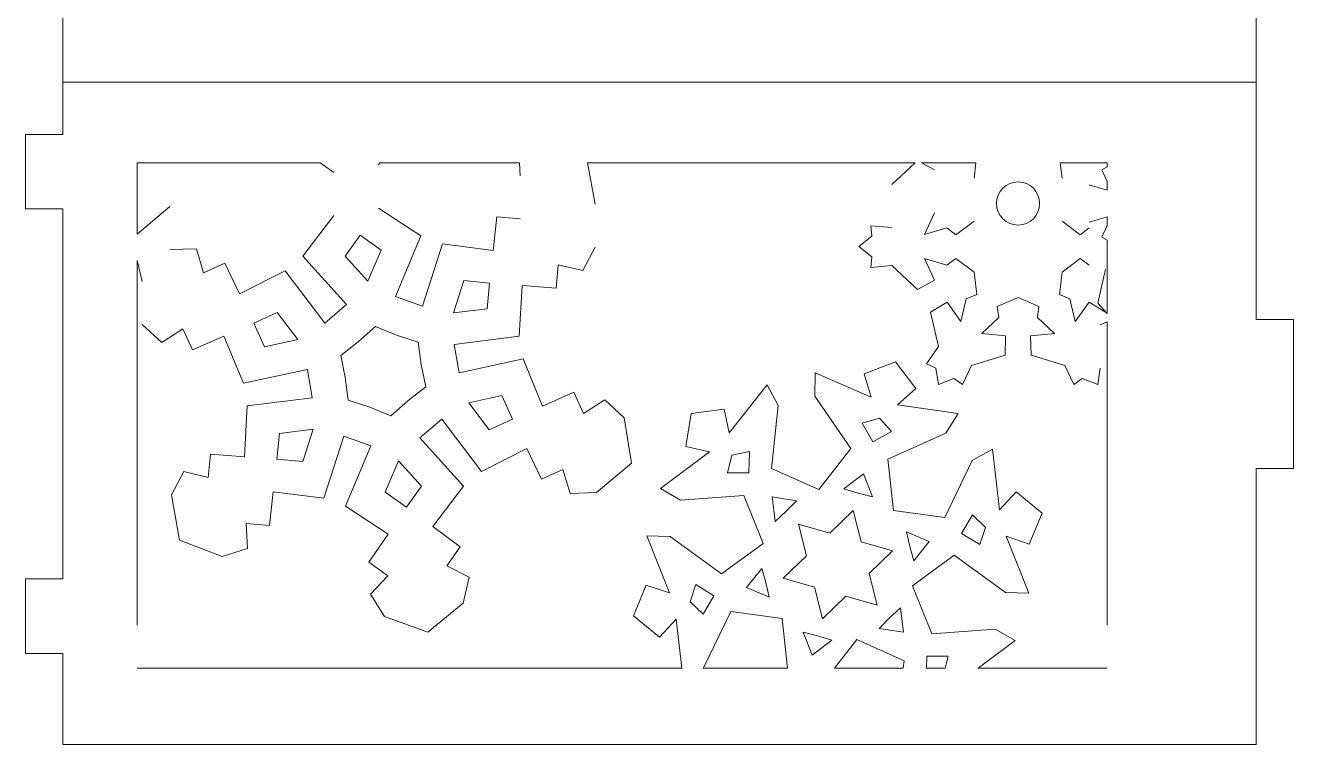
# Model space of a CAD drawing. Header units: centimetres. Extents: x -23 to 23, y -30.7 to 30.7.
# Drawn here: x -0.02 to 20.38, y -30.65 to -19.08 of the extents above; entities that cross this region are included whole.
import ezdxf

# ---------------------------------------------------------------- set-up
doc = ezdxf.new("R2010")
doc.units = ezdxf.units.CM
doc.header["$MEASUREMENT"] = 0
doc.layers.add('layer 1', color=7, linetype='Continuous')

msp = doc.modelspace()

# ---------------------------------------------------------------- linework, layer by layer
at = {"layer": 'layer 1', "color": 1, "lineweight": 9}
for points in [[(19.77875, -23.81269), (19.77875, -23.81269), (19.77875, -15.55565), (19.77875, -15.55565)], [(0.58044, -20.83695), (0.58044, -20.83695), (0.58044, -18.53139), (0.58044, -18.53139)], [(19.77875, -19.99799), (19.77875, -19.99799), (0.58044, -19.99799), (0.58044, -19.99799)], [(-0.01952, -20.83695), (-0.01952, -20.83695), (-0.01952, -22.03686), (-0.01952, -22.03686)], [(-0.01952, -20.83695), (-0.01952, -20.83695), (0.58044, -20.83695), (0.58044, -20.83695)], [(1.78033, -22.44097), (1.78033, -22.44097), (1.78033, -21.29293), (1.78033, -21.29293)], [(1.78033, -21.29293), (1.78033, -21.29293), (4.72412, -21.29293), (4.72412, -21.29293)], [(4.72411, -21.29293), (4.72411, -21.29293), (4.93972, -21.4506), (4.93972, -21.4506)], [(5.68198, -21.29293), (5.68198, -21.29293), (5.65779, -21.32817), (5.65779, -21.32817)], [(5.68198, -21.29293), (5.68198, -21.29293), (7.92721, -21.29293), (7.92721, -21.29293)], [(7.92721, -21.29293), (7.92721, -21.29293), (7.93747, -21.50205), (7.93747, -21.50205)], [(9.02391, -21.29293), (9.02391, -21.29293), (14.29071, -21.29293), (14.29071, -21.29293)], [(9.02391, -21.29293), (9.02391, -21.29293), (9.14311, -21.95923), (9.14311, -21.95923)], [(13.91714, -21.64223), (13.91714, -21.64223), (14.29072, -21.29293), (14.29072, -21.29293)], [(14.39593, -21.29293), (14.39593, -21.29293), (15.2679, -21.29293), (15.2679, -21.29293)], [(14.39593, -21.29293), (14.39593, -21.29293), (14.60269, -21.4057), (14.60269, -21.4057)], [(15.26791, -21.29293), (15.26791, -21.29293), (15.2383, -21.53925), (15.2383, -21.53925)], [(16.62621, -21.29293), (16.62621, -21.29293), (17.37895, -21.29293), (17.37895, -21.29293)], [(16.62621, -21.29293), (16.62621, -21.29293), (16.65583, -21.53925), (16.65583, -21.53925)], [(17.29141, -21.4057), (17.29141, -21.4057), (17.37895, -21.59537), (17.37895, -21.59537)], [(17.37897, -21.35795), (17.37897, -21.35795), (17.29143, -21.4057), (17.29143, -21.4057)], [(17.37897, -21.35795), (17.37897, -21.35795), (17.37897, -21.29293), (17.37897, -21.29293)], [(17.37897, -21.73311), (17.37897, -21.73311), (17.37897, -21.59537), (17.37897, -21.59537)], [(17.09197, -21.64709), (17.09197, -21.64709), (17.37895, -21.73311), (17.37895, -21.73311)], [(1.78033, -22.44097), (1.78033, -22.44097), (2.30628, -21.99742), (2.30628, -21.99742)], [(5.65779, -22.02158), (5.65779, -22.02158), (6.34359, -22.47124), (6.34359, -22.47124)], [(-0.01952, -22.03686), (-0.01952, -22.03686), (0.58044, -22.03686), (0.58044, -22.03686)], [(0.58044, -27.98834), (0.58044, -27.98834), (0.58044, -22.03686), (0.58044, -22.03686)], [(4.93972, -22.14403), (4.93972, -22.14403), (4.44169, -22.79555), (4.44169, -22.79555)], [(7.56293, -22.16059), (7.56293, -22.16059), (7.50396, -22.70536), (7.50396, -22.70536)], [(7.93747, -22.19548), (7.93747, -22.19548), (7.56293, -22.16059), (7.56293, -22.16059)], [(14.6027, -22.09913), (14.6027, -22.09913), (14.44138, -22.44866), (14.44138, -22.44866)], [(14.94748, -22.45068), (14.94748, -22.45068), (15.23829, -22.23268), (15.23829, -22.23268)], [(16.94664, -22.45068), (16.94664, -22.45068), (16.65583, -22.23268), (16.65583, -22.23268)], [(17.09197, -22.24979), (17.09197, -22.24979), (17.37895, -22.16377), (17.37895, -22.16377)], [(17.37897, -22.30151), (17.37897, -22.30151), (17.37897, -22.16376), (17.37897, -22.16376)], [(13.91714, -22.33567), (13.91714, -22.33567), (13.57899, -22.30788), (13.57899, -22.30788)], [(13.57899, -22.30788), (13.57899, -22.30788), (13.5944, -22.47488), (13.5944, -22.47488)], [(14.80215, -22.34053), (14.80215, -22.34053), (14.44138, -22.44866), (14.44138, -22.44866)], [(14.80215, -22.34053), (14.80215, -22.34053), (14.94748, -22.45066), (14.94748, -22.45066)], [(17.09197, -22.34053), (17.09197, -22.34053), (16.94664, -22.45066), (16.94664, -22.45066)], [(17.29141, -22.49119), (17.29141, -22.49119), (17.37895, -22.30151), (17.37895, -22.30151)], [(5.36267, -22.45766), (5.36267, -22.45766), (5.12234, -22.7968), (5.12234, -22.7968)], [(5.36267, -22.45766), (5.36267, -22.45766), (5.70183, -22.69799), (5.70183, -22.69799)], [(6.34359, -22.47125), (6.34359, -22.47125), (5.93466, -23.44432), (5.93466, -23.44432)], [(6.6907, -22.59982), (6.6907, -22.59982), (6.36868, -23.59967), (6.36868, -23.59967)], [(7.50395, -22.70536), (7.50395, -22.70536), (6.6907, -22.59982), (6.6907, -22.59982)], [(13.5944, -22.47488), (13.5944, -22.47488), (13.38566, -22.64188), (13.38566, -22.64188)], [(13.5944, -22.80888), (13.5944, -22.80888), (13.38566, -22.64188), (13.38566, -22.64188)], [(17.37897, -22.53894), (17.37897, -22.53894), (17.29143, -22.49119), (17.29143, -22.49119)], [(17.37897, -23.71946), (17.37897, -23.71946), (17.37897, -22.53894), (17.37897, -22.53894)], [(2.30628, -22.69085), (2.30628, -22.69085), (2.73123, -22.67559), (2.73123, -22.67559)], [(2.73123, -22.67558), (2.73123, -22.67558), (2.84651, -23.06359), (2.84651, -23.06359)], [(4.44169, -22.79556), (4.44169, -22.79556), (5.14657, -23.57435), (5.14657, -23.57435)], [(5.12234, -22.7968), (5.12234, -22.7968), (5.48929, -23.20012), (5.48929, -23.20012)], [(5.70183, -22.698), (5.70183, -22.698), (5.48929, -23.20013), (5.48929, -23.20013)], [(9.14313, -22.65267), (9.14313, -22.65267), (8.94387, -23.02832), (8.94387, -23.02832)], [(13.57899, -22.97588), (13.57899, -22.97588), (13.5944, -22.80888), (13.5944, -22.80888)], [(14.80215, -22.94323), (14.80215, -22.94323), (14.44138, -22.8351), (14.44138, -22.8351)], [(14.6027, -23.18462), (14.6027, -23.18462), (14.44138, -22.8351), (14.44138, -22.8351)], [(14.80215, -22.94323), (14.80215, -22.94323), (14.94748, -22.83309), (14.94748, -22.83309)], [(14.94748, -22.83309), (14.94748, -22.83309), (15.23829, -23.05109), (15.23829, -23.05109)], [(16.94664, -22.83309), (16.94664, -22.83309), (16.65583, -23.05109), (16.65583, -23.05109)], [(17.09197, -22.94323), (17.09197, -22.94323), (16.94664, -22.83309), (16.94664, -22.83309)], [(1.78033, -28.73227), (1.78033, -28.73227), (1.78033, -22.86605), (1.78033, -22.86605)], [(1.78033, -22.86605), (1.78033, -22.86605), (1.86048, -23.20104), (1.86048, -23.20104)], [(2.8465, -23.06359), (2.8465, -23.06359), (3.18831, -22.90654), (3.18831, -22.90654)], [(3.18831, -22.90654), (3.18831, -22.90654), (3.42448, -23.40099), (3.42448, -23.40099)], [(3.42448, -23.40097), (3.42448, -23.40097), (4.15679, -23.03188), (4.15679, -23.03188)], [(4.15681, -23.03189), (4.15681, -23.03189), (4.79504, -23.87255), (4.79504, -23.87255)], [(8.5502, -22.93415), (8.5502, -22.93415), (8.51531, -23.30868), (8.51531, -23.30868)], [(8.94387, -23.02832), (8.94387, -23.02832), (8.55021, -22.93415), (8.55021, -22.93415)], [(13.91714, -22.94809), (13.91714, -22.94809), (13.57899, -22.97588), (13.57899, -22.97588)], [(13.91714, -22.94809), (13.91714, -22.94809), (14.32949, -23.33365), (14.32949, -23.33365)], [(17.22721, -23.55329), (17.22721, -23.55329), (17.35494, -23.00341), (17.35494, -23.00341)], [(7.02994, -23.18989), (7.02994, -23.18989), (6.86413, -23.70933), (6.86413, -23.70933)], [(7.44382, -23.22845), (7.44382, -23.22845), (7.02994, -23.18989), (7.02994, -23.18989)], [(7.44382, -23.22845), (7.44382, -23.22845), (7.40526, -23.64234), (7.40526, -23.64234)], [(14.32949, -23.33365), (14.32949, -23.33365), (14.6027, -23.18462), (14.6027, -23.18462)], [(15.28168, -23.41193), (15.28168, -23.41193), (15.23829, -23.05109), (15.23829, -23.05109)], [(16.61244, -23.41193), (16.61244, -23.41193), (16.65583, -23.05109), (16.65583, -23.05109)], [(5.93466, -23.4443), (5.93466, -23.4443), (6.36868, -23.59965), (6.36868, -23.59965)], [(7.96903, -23.266), (7.96903, -23.266), (7.92252, -24.08475), (7.92252, -24.08475)], [(8.51531, -23.30868), (8.51531, -23.30868), (7.96902, -23.266), (7.96902, -23.266)], [(15.11363, -23.48272), (15.11363, -23.48272), (15.28168, -23.41193), (15.28168, -23.41193)], [(16.78049, -23.48272), (16.78049, -23.48272), (16.61244, -23.41193), (16.61244, -23.41193)], [(4.79502, -23.87255), (4.79502, -23.87255), (5.14657, -23.57434), (5.14657, -23.57434)], [(7.40526, -23.64234), (7.40526, -23.64234), (6.86413, -23.70933), (6.86413, -23.70933)], [(14.53919, -23.69685), (14.53919, -23.69685), (14.80486, -23.53474), (14.80486, -23.53474)], [(14.80485, -23.53476), (14.80485, -23.53476), (15.02689, -23.84923), (15.02689, -23.84923)], [(15.11363, -23.48272), (15.11363, -23.48272), (15.02689, -23.84923), (15.02689, -23.84923)], [(15.61286, -23.60315), (15.61286, -23.60315), (15.94706, -23.4603), (15.94706, -23.4603)], [(15.63558, -23.78407), (15.63558, -23.78407), (15.61286, -23.60315), (15.61286, -23.60315)], [(16.28126, -23.60315), (16.28126, -23.60315), (15.94706, -23.4603), (15.94706, -23.4603)], [(16.25854, -23.78407), (16.25854, -23.78407), (16.28125, -23.60315), (16.28125, -23.60315)], [(16.78049, -23.48272), (16.78049, -23.48272), (16.86723, -23.84923), (16.86723, -23.84923)], [(17.08927, -23.53476), (17.08927, -23.53476), (16.86723, -23.84923), (16.86723, -23.84923)], [(17.35494, -23.69685), (17.35494, -23.69685), (17.08927, -23.53474), (17.08927, -23.53474)], [(17.22721, -23.55329), (17.22721, -23.55329), (17.37897, -23.71946), (17.37897, -23.71946)], [(3.65458, -23.87459), (3.65458, -23.87459), (4.03229, -23.70105), (4.03229, -23.70105)], [(4.03229, -23.70105), (4.03229, -23.70105), (4.36088, -24.13618), (4.36088, -24.13618)], [(14.66691, -24.24674), (14.66691, -24.24674), (14.53918, -23.69686), (14.53918, -23.69686)], [(15.63558, -23.78407), (15.63558, -23.78407), (15.36155, -24.04244), (15.36155, -24.04244)], [(16.25854, -23.78407), (16.25854, -23.78407), (16.53257, -24.04244), (16.53257, -24.04244)], [(17.37897, -23.85132), (17.37897, -23.85132), (17.26803, -23.90241), (17.26803, -23.90241)], [(17.37897, -28.73227), (17.37897, -28.73227), (17.37897, -23.85132), (17.37897, -23.85132)], [(19.77875, -23.81269), (19.77875, -23.81269), (20.3787, -23.81269), (20.3787, -23.81269)], [(20.3787, -26.21249), (20.3787, -26.21249), (20.3787, -23.81269), (20.3787, -23.81269)], [(1.86048, -23.89447), (1.86048, -23.89447), (2.17298, -24.18287), (2.17298, -24.18287)], [(2.17298, -24.18287), (2.17298, -24.18287), (2.51317, -23.96357), (2.51317, -23.96357)], [(2.51317, -23.96357), (2.51317, -23.96357), (2.67021, -24.30538), (2.67021, -24.30538)], [(3.65458, -23.87459), (3.65458, -23.87459), (3.82812, -24.25229), (3.82812, -24.25229)], [(5.61321, -23.92692), (5.61321, -23.92692), (5.34057, -24.16904), (5.34057, -24.16904)], [(5.61321, -23.92692), (5.61321, -23.92692), (5.95067, -24.065), (5.95067, -24.065)], [(6.29667, -24.18005), (6.29667, -24.18005), (5.95067, -24.065), (5.95067, -24.065)], [(15.74492, -24.0775), (15.74492, -24.0775), (15.36155, -24.04245), (15.36155, -24.04245)], [(16.14922, -24.0775), (16.14922, -24.0775), (16.53258, -24.04245), (16.53258, -24.04245)], [(2.67023, -24.30538), (2.67023, -24.30538), (3.17149, -24.08407), (3.17149, -24.08407)], [(3.17149, -24.08406), (3.17149, -24.08406), (3.48671, -24.84113), (3.48671, -24.84113)], [(3.82812, -24.25229), (3.82812, -24.25229), (4.36088, -24.13617), (4.36088, -24.13617)], [(5.05226, -24.39224), (5.05226, -24.39224), (5.34057, -24.16904), (5.34057, -24.16904)], [(6.29667, -24.18005), (6.29667, -24.18005), (6.34582, -24.54135), (6.34582, -24.54135)], [(7.9225, -24.08475), (7.9225, -24.08475), (6.87534, -24.21714), (6.87534, -24.21714)], [(6.87536, -24.21714), (6.87536, -24.21714), (6.95785, -24.67068), (6.95785, -24.67068)], [(14.66691, -24.24674), (14.66691, -24.24674), (14.47377, -24.5257), (14.47377, -24.5257)], [(15.73736, -24.38862), (15.73736, -24.38862), (15.7449, -24.07749), (15.7449, -24.07749)], [(16.15676, -24.38862), (16.15676, -24.38862), (16.14922, -24.07749), (16.14922, -24.07749)], [(5.05226, -24.39224), (5.05226, -24.39224), (5.12562, -24.7494), (5.12562, -24.7494)], [(7.98473, -24.44964), (7.98473, -24.44964), (6.95783, -24.6707), (6.95783, -24.6707)], [(8.29994, -25.20671), (8.29994, -25.20671), (7.98473, -24.44964), (7.98473, -24.44964)], [(15.19728, -24.55295), (15.19728, -24.55295), (15.73736, -24.38864), (15.73736, -24.38864)], [(16.69684, -24.55295), (16.69684, -24.55295), (16.15676, -24.38864), (16.15676, -24.38864)], [(3.48671, -24.84113), (3.48671, -24.84113), (4.51856, -24.61901), (4.51856, -24.61901)], [(4.51856, -24.61901), (4.51856, -24.61901), (4.59105, -25.07426), (4.59105, -25.07426)], [(6.41918, -24.89853), (6.41918, -24.89853), (6.34582, -24.54136), (6.34582, -24.54136)], [(12.68136, -24.67457), (12.68136, -24.67457), (12.68057, -25.04746), (12.68057, -25.04746)], [(13.58437, -25.06523), (13.58437, -25.06523), (12.68136, -24.67455), (12.68136, -24.67455)], [(13.97434, -24.49803), (13.97434, -24.49803), (13.47138, -24.6887), (13.47138, -24.6887)], [(13.97434, -24.49803), (13.97434, -24.49803), (14.30176, -24.92479), (14.30176, -24.92479)], [(14.47377, -24.5257), (14.47377, -24.5257), (14.6261, -24.59584), (14.6261, -24.59584)], [(14.6261, -24.59584), (14.6261, -24.59584), (14.66636, -24.86014), (14.66636, -24.86014)], [(15.19728, -24.55295), (15.19728, -24.55295), (15.05227, -24.8597), (15.05227, -24.8597)], [(16.69684, -24.55295), (16.69684, -24.55295), (16.84185, -24.8597), (16.84185, -24.8597)], [(17.26802, -24.59584), (17.26802, -24.59584), (17.22778, -24.86014), (17.22778, -24.86014)], [(5.17477, -25.11071), (5.17477, -25.11071), (5.12562, -24.7494), (5.12562, -24.7494)], [(11.30041, -25.64015), (11.30041, -25.64015), (11.91086, -24.86851), (11.91086, -24.86851)], [(11.91086, -24.86851), (11.91086, -24.86851), (12.08808, -25.19658), (12.08808, -25.19658)], [(13.47138, -24.68871), (13.47138, -24.68871), (13.58437, -25.06524), (13.58437, -25.06524)], [(14.91536, -24.76284), (14.91536, -24.76284), (14.66636, -24.86014), (14.66636, -24.86014)], [(15.05228, -24.8597), (15.05228, -24.8597), (14.91536, -24.76284), (14.91536, -24.76284)], [(16.84185, -24.8597), (16.84185, -24.8597), (16.97877, -24.76284), (16.97877, -24.76284)], [(16.97877, -24.76284), (16.97877, -24.76284), (17.22778, -24.86014), (17.22778, -24.86014)], [(3.54893, -25.20602), (3.54893, -25.20602), (4.59106, -25.07426), (4.59106, -25.07426)], [(6.41918, -24.89853), (6.41918, -24.89853), (6.13086, -25.12173), (6.13086, -25.12173)], [(7.64333, -25.03847), (7.64333, -25.03847), (7.11058, -25.1546), (7.11058, -25.1546)], [(7.81687, -25.41618), (7.81687, -25.41618), (7.64333, -25.03847), (7.64333, -25.03847)], [(8.80121, -24.98539), (8.80121, -24.98539), (8.29994, -25.2067), (8.29994, -25.2067)], [(8.95827, -25.3272), (8.95827, -25.3272), (8.80122, -24.98539), (8.80122, -24.98539)], [(12.68057, -25.04744), (12.68057, -25.04744), (13.25426, -25.8898), (13.25426, -25.8898)], [(14.30176, -24.92479), (14.30176, -24.92479), (14.00758, -25.18556), (14.00758, -25.18556)], [(3.50242, -26.02477), (3.50242, -26.02477), (3.54893, -25.20602), (3.54893, -25.20602)], [(5.17477, -25.11071), (5.17477, -25.11071), (5.52076, -25.22575), (5.52076, -25.22575)], [(5.85823, -25.36385), (5.85823, -25.36385), (5.52076, -25.22577), (5.52076, -25.22577)], [(5.85823, -25.36385), (5.85823, -25.36385), (6.13086, -25.12173), (6.13086, -25.12173)], [(7.43915, -25.58972), (7.43915, -25.58972), (7.11056, -25.15458), (7.11056, -25.15458)], [(9.29847, -25.1079), (9.29847, -25.1079), (8.95827, -25.3272), (8.95827, -25.3272)], [(9.61096, -25.39629), (9.61096, -25.39629), (9.29847, -25.1079), (9.29847, -25.1079)], [(10.68839, -25.32518), (10.68839, -25.32518), (11.22167, -25.255), (11.22167, -25.255)], [(11.22167, -25.255), (11.22167, -25.255), (11.30041, -25.64015), (11.30041, -25.64015)], [(12.08808, -25.19658), (12.08808, -25.19658), (11.98157, -26.21015), (11.98157, -26.21015)], [(14.00758, -25.18556), (14.00758, -25.18556), (14.98105, -25.32839), (14.98105, -25.32839)], [(6.67641, -25.41822), (6.67641, -25.41822), (6.32487, -25.71643), (6.32487, -25.71643)], [(7.31465, -26.25888), (7.31465, -26.25888), (6.67641, -25.4182), (6.67641, -25.4182)], [(7.81687, -25.41618), (7.81687, -25.41618), (7.43916, -25.58972), (7.43916, -25.58972)], [(9.72901, -26.12439), (9.72901, -26.12439), (9.61096, -25.39629), (9.61096, -25.39629)], [(10.68839, -25.32518), (10.68839, -25.32518), (10.60202, -25.85608), (10.60202, -25.85608)], [(13.71774, -25.40056), (13.71774, -25.40056), (13.43702, -25.48255), (13.43702, -25.48255)], [(13.43702, -25.48255), (13.43702, -25.48255), (13.60935, -25.78181), (13.60935, -25.78181)], [(13.71774, -25.40056), (13.71774, -25.40056), (13.91335, -25.61798), (13.91335, -25.61798)], [(14.98105, -25.32839), (14.98105, -25.32839), (14.78554, -25.64591), (14.78554, -25.64591)], [(4.02762, -26.06232), (4.02762, -26.06232), (4.06618, -25.64843), (4.06618, -25.64843)], [(4.06619, -25.64843), (4.06619, -25.64843), (4.60732, -25.58144), (4.60732, -25.58144)], [(4.4415, -26.10088), (4.4415, -26.10088), (4.60731, -25.58144), (4.60731, -25.58144)], [(4.78074, -26.69095), (4.78074, -26.69095), (5.10275, -25.6911), (5.10275, -25.6911)], [(5.53677, -25.84647), (5.53677, -25.84647), (5.10275, -25.69112), (5.10275, -25.69112)], [(13.91335, -25.61798), (13.91335, -25.61798), (13.60935, -25.78181), (13.60935, -25.78181)], [(14.78554, -25.64592), (14.78554, -25.64592), (13.85451, -26.06047), (13.85451, -26.06047)], [(5.12785, -26.81951), (5.12785, -26.81951), (5.53677, -25.84645), (5.53677, -25.84645)], [(7.02975, -26.49521), (7.02975, -26.49521), (6.32487, -25.71641), (6.32487, -25.71641)], [(8.04696, -25.8898), (8.04696, -25.8898), (7.31465, -26.25889), (7.31465, -26.25889)], [(8.28313, -26.38422), (8.28313, -26.38422), (8.04696, -25.88978), (8.04696, -25.88978)], [(10.60204, -25.85608), (10.60204, -25.85608), (10.98462, -25.9465), (10.98462, -25.9465)], [(13.25427, -25.8898), (13.25427, -25.8898), (12.74357, -26.54912), (12.74357, -26.54912)], [(15.53427, -25.89869), (15.53427, -25.89869), (15.21095, -26.08446), (15.21095, -26.08446)], [(15.64744, -26.87606), (15.64744, -26.87606), (15.53426, -25.8987), (15.53426, -25.8987)], [(2.92124, -26.35662), (2.92124, -26.35662), (2.95613, -25.98209), (2.95613, -25.98209)], [(2.95613, -25.98209), (2.95613, -25.98209), (3.50242, -26.02477), (3.50242, -26.02477)], [(4.02762, -26.06232), (4.02762, -26.06232), (4.4415, -26.10088), (4.4415, -26.10088)], [(5.76962, -26.59277), (5.76962, -26.59277), (5.98216, -26.09064), (5.98216, -26.09064)], [(6.3491, -26.49395), (6.3491, -26.49395), (5.98216, -26.09064), (5.98216, -26.09064)], [(10.98461, -25.9465), (10.98461, -25.9465), (10.19477, -26.53319), (10.19477, -26.53319)], [(11.34169, -25.99866), (11.34169, -25.99866), (11.27233, -26.28278), (11.27233, -26.28278)], [(11.34169, -25.99866), (11.34169, -25.99866), (11.62778, -25.93797), (11.62778, -25.93797)], [(11.62778, -25.93797), (11.62778, -25.93797), (11.61766, -26.28315), (11.61766, -26.28315)], [(13.85451, -26.06045), (13.85451, -26.06045), (13.94195, -26.88985), (13.94195, -26.88985)], [(15.21095, -26.08446), (15.21095, -26.08446), (14.76829, -27.00246), (14.76829, -27.00246)], [(2.32833, -26.6381), (2.32833, -26.6381), (2.52758, -26.26245), (2.52758, -26.26245)], [(2.52758, -26.26245), (2.52758, -26.26245), (2.92124, -26.35662), (2.92124, -26.35662)], [(8.62494, -26.22718), (8.62494, -26.22718), (8.28313, -26.38422), (8.28313, -26.38422)], [(8.74022, -26.61518), (8.74022, -26.61518), (8.62494, -26.22717), (8.62494, -26.22717)], [(9.72901, -26.12439), (9.72901, -26.12439), (9.16516, -26.59992), (9.16516, -26.59992)], [(11.27234, -26.28276), (11.27234, -26.28276), (11.61766, -26.28314), (11.61766, -26.28314)], [(11.98155, -26.21017), (11.98155, -26.21017), (12.74355, -26.54914), (12.74355, -26.54914)], [(13.462, -26.30007), (13.462, -26.30007), (13.14641, -26.53838), (13.14641, -26.53838)], [(13.462, -26.30007), (13.462, -26.30007), (13.60502, -26.66876), (13.60502, -26.66876)], [(19.77875, -30.65484), (19.77875, -30.65484), (19.77875, -26.21249), (19.77875, -26.21249)], [(19.77875, -26.21249), (19.77875, -26.21249), (20.3787, -26.21249), (20.3787, -26.21249)], [(6.10877, -26.83311), (6.10877, -26.83311), (6.3491, -26.49397), (6.3491, -26.49397)], [(6.53171, -27.14674), (6.53171, -27.14674), (7.02975, -26.49522), (7.02975, -26.49522)], [(2.45822, -27.36419), (2.45822, -27.36419), (2.32833, -26.6381), (2.32833, -26.6381)], [(3.90851, -27.13018), (3.90851, -27.13018), (3.96749, -26.58541), (3.96749, -26.58541)], [(3.96749, -26.58541), (3.96749, -26.58541), (4.78074, -26.69095), (4.78074, -26.69095)], [(6.10877, -26.83311), (6.10877, -26.83311), (5.76962, -26.59278), (5.76962, -26.59278)], [(9.16516, -26.59992), (9.16516, -26.59992), (8.7402, -26.61518), (8.7402, -26.61518)], [(10.19477, -26.53319), (10.19477, -26.53319), (10.51731, -26.72031), (10.51731, -26.72031)], [(10.51731, -26.72031), (10.51731, -26.72031), (11.53366, -26.64466), (11.53366, -26.64466)], [(11.53366, -26.64466), (11.53366, -26.64466), (11.84931, -27.41661), (11.84931, -27.41661)], [(11.99283, -26.66989), (11.99283, -26.66989), (12.0414, -27.06235), (12.0414, -27.06235)], [(11.99283, -26.66989), (11.99283, -26.66989), (12.38364, -26.73038), (12.38364, -26.73038)], [(13.14639, -26.53838), (13.14639, -26.53838), (13.37423, -26.60879), (13.37423, -26.60879)], [(13.60502, -26.66876), (13.60502, -26.66876), (13.37423, -26.60878), (13.37423, -26.60878)], [(15.91703, -26.58994), (15.91703, -26.58994), (15.64744, -26.87605), (15.64744, -26.87605)], [(16.33364, -26.93018), (16.33364, -26.93018), (15.91704, -26.58994), (15.91704, -26.58994)], [(5.81364, -27.26917), (5.81364, -27.26917), (5.12785, -26.81951), (5.12785, -26.81951)], [(12.0414, -27.06235), (12.0414, -27.06235), (12.21628, -26.90025), (12.21628, -26.90025)], [(12.38363, -26.73038), (12.38363, -26.73038), (12.21628, -26.90026), (12.21628, -26.90026)], [(13.29567, -26.8851), (13.29567, -26.8851), (12.92019, -27.25084), (12.92019, -27.25084)], [(13.29567, -26.8851), (13.29567, -26.8851), (13.42257, -27.39367), (13.42257, -27.39367)], [(14.76829, -27.00246), (14.76829, -27.00246), (13.94194, -26.88985), (13.94194, -26.88985)], [(3.53397, -27.09529), (3.53397, -27.09529), (3.90851, -27.13018), (3.90851, -27.13018)], [(3.55379, -27.49956), (3.55379, -27.49956), (3.53397, -27.09529), (3.53397, -27.09529)], [(12.41631, -27.10645), (12.41631, -27.10645), (12.92019, -27.25084), (12.92019, -27.25084)], [(12.41631, -27.10645), (12.41631, -27.10645), (12.54531, -27.61449), (12.54531, -27.61449)], [(15.21236, -26.95711), (15.21236, -26.95711), (15.03936, -27.25598), (15.03936, -27.25598)], [(15.42373, -27.15924), (15.42373, -27.15924), (15.21236, -26.95713), (15.21236, -26.95713)], [(16.33364, -26.93018), (16.33364, -26.93018), (16.12776, -27.42712), (16.12776, -27.42712)], [(5.50354, -27.72093), (5.50354, -27.72093), (5.81366, -27.26917), (5.81366, -27.26917)], [(6.97401, -27.47018), (6.97401, -27.47018), (6.53171, -27.14674), (6.53171, -27.14674)], [(10.34052, -28.2119), (10.34052, -28.2119), (9.97748, -27.29743), (9.97748, -27.29743)], [(9.97748, -27.29744), (9.97748, -27.29744), (10.35022, -27.308), (10.35022, -27.308)], [(10.35022, -27.308), (10.35022, -27.308), (11.17474, -27.90703), (11.17474, -27.90703)], [(14.15269, -27.23334), (14.15269, -27.23334), (14.20563, -27.46584), (14.20563, -27.46584)], [(14.51686, -27.38751), (14.51686, -27.38751), (14.15269, -27.23334), (14.15269, -27.23334)], [(15.33324, -27.43733), (15.33324, -27.43733), (15.03936, -27.25598), (15.03936, -27.25598)], [(15.42373, -27.15924), (15.42373, -27.15924), (15.33324, -27.43734), (15.33324, -27.43734)], [(15.75484, -27.30273), (15.75484, -27.30273), (16.11789, -28.2172), (16.11789, -28.2172)], [(16.12776, -27.42712), (16.12776, -27.42712), (15.75484, -27.30274), (15.75484, -27.30274)], [(2.45822, -27.36419), (2.45822, -27.36419), (3.1478, -27.62599), (3.1478, -27.62599)], [(3.1478, -27.62599), (3.1478, -27.62599), (3.55379, -27.49956), (3.55379, -27.49956)], [(6.75652, -27.7771), (6.75652, -27.7771), (6.97401, -27.47018), (6.97401, -27.47018)], [(11.17474, -27.90703), (11.17474, -27.90703), (11.84929, -27.4166), (11.84929, -27.4166)], [(13.92704, -27.53597), (13.92704, -27.53597), (13.42256, -27.39367), (13.42256, -27.39367)], [(13.92704, -27.53597), (13.92704, -27.53597), (13.55004, -27.90016), (13.55004, -27.90016)], [(14.26907, -27.69571), (14.26907, -27.69571), (14.20562, -27.46584), (14.20562, -27.46584)], [(14.51686, -27.38751), (14.51686, -27.38751), (14.26907, -27.69571), (14.26907, -27.69571)], [(5.81046, -27.93842), (5.81046, -27.93842), (5.50354, -27.72093), (5.50354, -27.72093)], [(12.16833, -27.97868), (12.16833, -27.97868), (12.54533, -27.61449), (12.54533, -27.61449)], [(14.92063, -27.60762), (14.92063, -27.60762), (14.24608, -28.09805), (14.24608, -28.09805)], [(15.74515, -28.20665), (15.74515, -28.20665), (14.92063, -27.60762), (14.92063, -27.60762)], [(5.53207, -28.23226), (5.53207, -28.23226), (5.81044, -27.93842), (5.81044, -27.93842)], [(7.11655, -27.96207), (7.11655, -27.96207), (6.75652, -27.7771), (6.75652, -27.7771)], [(11.57851, -28.12714), (11.57851, -28.12714), (11.8263, -27.81894), (11.8263, -27.81894)], [(11.8263, -27.81894), (11.8263, -27.81894), (11.88975, -28.04881), (11.88975, -28.04881)], [(13.67906, -28.4082), (13.67906, -28.4082), (13.55005, -27.90016), (13.55005, -27.90016)], [(-0.01952, -29.18823), (-0.01952, -29.18823), (-0.01952, -27.98834), (-0.01952, -27.98834)], [(-0.01952, -27.98834), (-0.01952, -27.98834), (0.58044, -27.98834), (0.58044, -27.98834)], [(7.02304, -28.3769), (7.02304, -28.3769), (7.11655, -27.96207), (7.11655, -27.96207)], [(9.76173, -28.58446), (9.76173, -28.58446), (9.9676, -28.08753), (9.9676, -28.08753)], [(9.9676, -28.08753), (9.9676, -28.08753), (10.34052, -28.2119), (10.34052, -28.2119)], [(10.67164, -28.35541), (10.67164, -28.35541), (10.76212, -28.0773), (10.76212, -28.0773)], [(10.76212, -28.07732), (10.76212, -28.07732), (11.05601, -28.25867), (11.05601, -28.25867)], [(11.57851, -28.12714), (11.57851, -28.12714), (11.94268, -28.28131), (11.94268, -28.28131)], [(11.94269, -28.28131), (11.94269, -28.28131), (11.88975, -28.04881), (11.88975, -28.04881)], [(12.16833, -27.97868), (12.16833, -27.97868), (12.67281, -28.12098), (12.67281, -28.12098)], [(12.79969, -28.62955), (12.79969, -28.62955), (12.67279, -28.12098), (12.67279, -28.12098)], [(14.56171, -28.86999), (14.56171, -28.86999), (14.24606, -28.09803), (14.24606, -28.09803)], [(5.75777, -28.59263), (5.75777, -28.59263), (5.53207, -28.23224), (5.53207, -28.23224)], [(10.883, -28.55754), (10.883, -28.55754), (11.05601, -28.25867), (11.05601, -28.25867)], [(12.79969, -28.62955), (12.79969, -28.62955), (13.17517, -28.26381), (13.17517, -28.26381)], [(13.67906, -28.4082), (13.67906, -28.4082), (13.17517, -28.26381), (13.17517, -28.26381)], [(16.11789, -28.2172), (16.11789, -28.2172), (15.74515, -28.20665), (15.74515, -28.20665)], [(6.45152, -28.84319), (6.45152, -28.84319), (7.02304, -28.3769), (7.02304, -28.3769)], [(10.67164, -28.35541), (10.67164, -28.35541), (10.883, -28.55752), (10.883, -28.55752)], [(10.88441, -29.43019), (10.88441, -29.43019), (11.32707, -28.51219), (11.32707, -28.51219)], [(11.32707, -28.51219), (11.32707, -28.51219), (12.15343, -28.6248), (12.15343, -28.6248)], [(14.05397, -28.4523), (14.05397, -28.4523), (13.87908, -28.6144), (13.87908, -28.6144)], [(14.10255, -28.84476), (14.10255, -28.84476), (14.05397, -28.4523), (14.05397, -28.4523)], [(6.45152, -28.84319), (6.45152, -28.84319), (5.75777, -28.59265), (5.75777, -28.59265)], [(9.76173, -28.58446), (9.76173, -28.58446), (10.17832, -28.92471), (10.17832, -28.92471)], [(10.17834, -28.92471), (10.17834, -28.92471), (10.44793, -28.6386), (10.44793, -28.6386)], [(10.44793, -28.63858), (10.44793, -28.63858), (10.53908, -29.4257), (10.53908, -29.4257)], [(12.23786, -29.4257), (12.23786, -29.4257), (12.15341, -28.6248), (12.15341, -28.6248)], [(13.71174, -28.78427), (13.71174, -28.78427), (13.87908, -28.61439), (13.87908, -28.61439)], [(12.49035, -28.84589), (12.49035, -28.84589), (12.72114, -28.90587), (12.72114, -28.90587)], [(12.63337, -29.21457), (12.63337, -29.21457), (12.49035, -28.84589), (12.49035, -28.84589)], [(12.94897, -28.97627), (12.94897, -28.97627), (12.72114, -28.90586), (12.72114, -28.90586)], [(14.10255, -28.84476), (14.10255, -28.84476), (13.71174, -28.78427), (13.71174, -28.78427)], [(15.57806, -28.79434), (15.57806, -28.79434), (14.56171, -28.86999), (14.56171, -28.86999)], [(15.90059, -28.98146), (15.90059, -28.98146), (15.57806, -28.79434), (15.57806, -28.79434)], [(12.63337, -29.21457), (12.63337, -29.21457), (12.94897, -28.97627), (12.94897, -28.97627)], [(12.99536, -29.4257), (12.99536, -29.4257), (13.35182, -28.96551), (13.35182, -28.96551)], [(14.11381, -29.30448), (14.11381, -29.30448), (13.35182, -28.96551), (13.35182, -28.96551)], [(15.30252, -29.4257), (15.30252, -29.4257), (15.90059, -28.98146), (15.90059, -28.98146)], [(-0.01952, -29.18823), (-0.01952, -29.18823), (0.58044, -29.18823), (0.58044, -29.18823)], [(0.58044, -30.65484), (0.58044, -30.65484), (0.58044, -29.18823), (0.58044, -29.18823)], [(14.10106, -29.4257), (14.10106, -29.4257), (14.11381, -29.30448), (14.11381, -29.30448)], [(14.47201, -29.4257), (14.47201, -29.4257), (14.4777, -29.2315), (14.4777, -29.2315)], [(14.82302, -29.23189), (14.82302, -29.23189), (14.4777, -29.23151), (14.4777, -29.23151)], [(14.77571, -29.4257), (14.77571, -29.4257), (14.82302, -29.23189), (14.82302, -29.23189)], [(1.78033, -29.4257), (1.78033, -29.4257), (10.53908, -29.4257), (10.53908, -29.4257)], [(10.88658, -29.4257), (10.88658, -29.4257), (12.23786, -29.4257), (12.23786, -29.4257)], [(12.99536, -29.4257), (12.99536, -29.4257), (14.10106, -29.4257), (14.10106, -29.4257)], [(14.47201, -29.4257), (14.47201, -29.4257), (14.77571, -29.4257), (14.77571, -29.4257)], [(15.30252, -29.4257), (15.30252, -29.4257), (17.37897, -29.4257), (17.37897, -29.4257)], [(19.77875, -30.65484), (19.77875, -30.65484), (0.58044, -30.65484), (0.58044, -30.65484)]]:
    msp.add_open_spline(points, degree=3, dxfattribs=at)
msp.add_open_spline([(15.94706, -21.60172), (15.75558, -21.60171), (15.60031, -21.75698), (15.60031, -21.94843), (15.60031, -21.94843), (15.60031, -22.13989), (15.75558, -22.29514), (15.94703, -22.29514), (15.94703, -22.29514), (16.13848, -22.29514), (16.29375, -22.13989), (16.29375, -21.94843), (16.29375, -21.94843), (16.29375, -21.75698), (16.13848, -21.60171), (15.94703, -21.60171), (15.94703, -21.60171), (15.94703, -21.60171), (15.94706, -21.60172), (15.94706, -21.60172)], degree=3, knots=[0, 0, 0, 0, 0.16666667, 0.16666667, 0.16666667, 0.16666667, 0.33333333, 0.33333333, 0.33333333, 0.33333333, 0.5, 0.5, 0.5, 0.5, 0.66666667, 0.66666667, 0.66666667, 0.66666667, 1, 1, 1, 1], dxfattribs=at)

doc.saveas('drawing.dxf')
